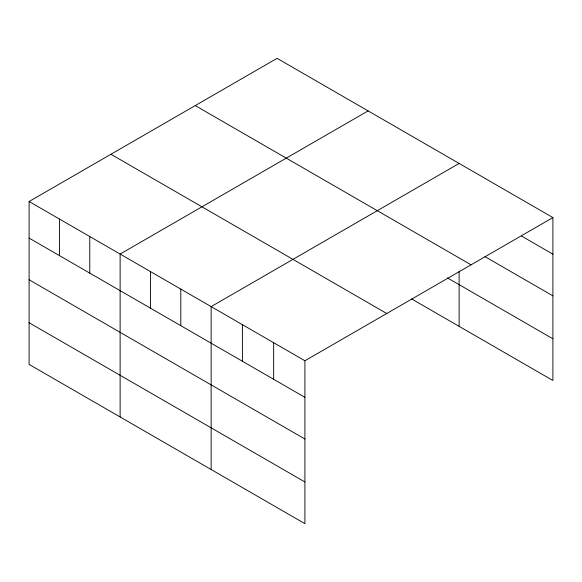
<?xml version="1.0" encoding="UTF-8"?>
<svg xmlns="http://www.w3.org/2000/svg" width="582" height="582" viewBox="0 0 582 582"><rect width="100%" height="100%" fill="white"/><g stroke="black" fill="none" stroke-linecap="round" stroke-linejoin="round"><path stroke-width="0.87" d="M29.1 201.51L304.917 360.753L304.917 523.662L29.1 364.419L29.1 201.51L277.083 58.338L552.9 217.581L552.9 380.49L411.67 298.952M368.1 110.893L120.118 254.065L120.118 416.967M459.125 163.44L211.135 306.612L211.135 469.521M304.917 360.753L552.9 217.581M521.639 236.117L552.9 254.159M484.908 256.597L552.9 295.852M195.246 105.589L471.064 264.825M447.456 277.92L552.9 338.797M110.936 154.266L386.754 313.509M29.1 238.096L304.917 397.331M29.1 279.782L304.917 439.024M29.1 322.734L304.917 481.969M459.125 271.234L459.125 326.349M273.656 342.703L273.656 379.289M242.396 324.661L242.396 361.24M180.798 289.094L180.798 325.673M150.462 271.576L150.462 308.162M89.781 236.547L89.781 273.125M59.437 219.028L59.437 255.607"/></g></svg>
